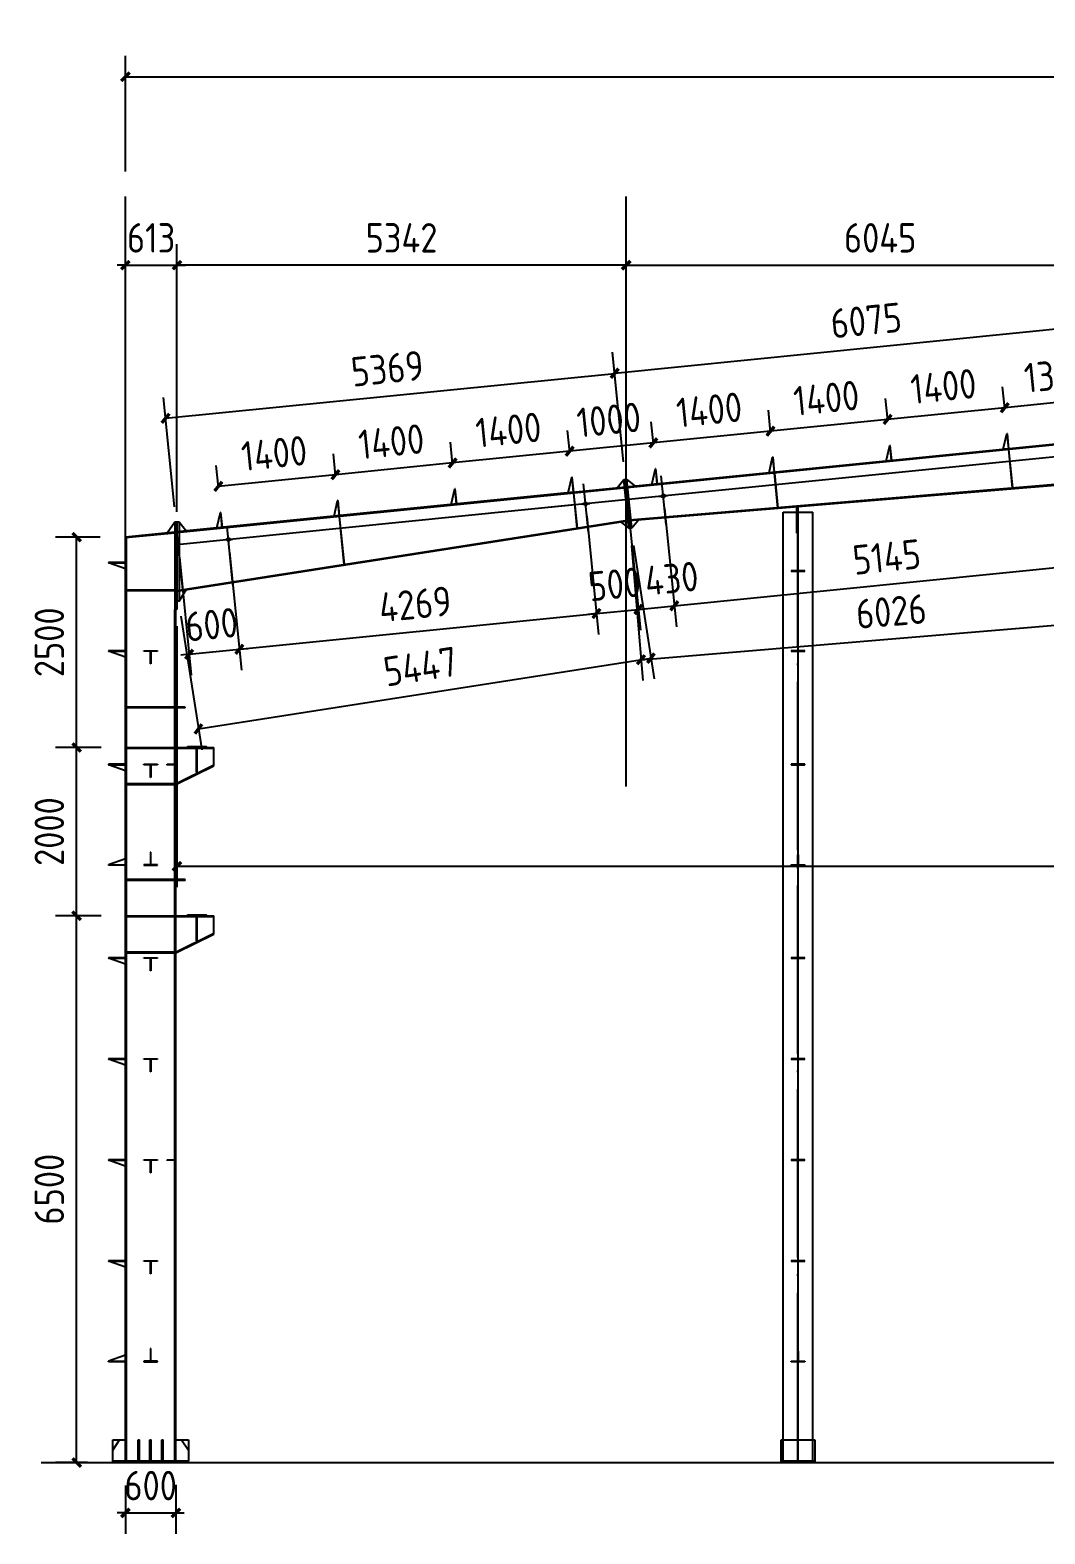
# Model space of a CAD drawing. Extents: x -41778 to 305453, y -85562 to 95360.
# Drawn here: x 196069 to 208139, y 58837 to 76711 of the extents above; entities that cross this region are included whole.
import ezdxf

# ---------------------------------------------------------------- set-up
doc = ezdxf.new("R2010")
doc.units = 0
doc.header["$LTSCALE"] = 1000
doc.header["$MEASUREMENT"] = 0
doc.linetypes.add('DOTE', pattern=[2.42, 2, -0.2, 0.02, -0.2])
doc.layers.add('DOTE', color=1, linetype='Continuous')
doc.styles.get("Standard").update_dxf_attribs({"font": 'gbenor.shx', "bigfont": 'gbcbig.shx'})
doc.dimstyles.get("Standard").update_dxf_attribs({"dimscale": 100, "dimtxt": 3.5, "dimasz": 1, "dimexe": 2.5, "dimexo": 3, "dimgap": 1.5, "dimtad": 1, "dimdec": 0, "dimzin": 0, "dimdsep": 46, "dimtxsty": 'Standard', "dimblk": 'ARCHTICK', "dimcen": 0.09, "dimadec": 0, "dimazin": 0, "dimtfac": 1, "dimtdec": 0, "dimtix": 1, "dimtmove": 2, "dimatfit": 3, "dimfxl": 1, "dimtolj": 1, "dimtzin": 0, "dimarcsym": 0})

# ---------------------------------------------------------------- blocks, each defined once
blk = doc.blocks.new('_ArchTick')
at = {"color": 0, "linetype": 'ByBlock', "const_width": 0.4}
blk.add_lwpolyline([(-0.5, -0.5), (0.5, 0.5)], dxfattribs=at)
blk = doc.blocks.new('*D794')
at = {"color": 0, "lineweight": -2}
for p, q in [((196915, 66185), (196373, 66185)), ((196623, 59685), (196623, 66185)), ((196753, 59685), (196373, 59685))]:
    blk.add_line(p, q, dxfattribs=at)
at = {"layer": 'Defpoints', "color": 0}
for p in [(196623, 66185), (197215, 66185), (197053, 59685)]:
    blk.add_point(p, dxfattribs=at)
at = {"color": 0, "lineweight": -2, "xscale": 100, "yscale": 100, "zscale": 100}
for p, rotation in [((196623, 66185), 90), ((196623, 59685), 270)]:
    blk.add_blockref('_ArchTick', p, dxfattribs=dict(at, rotation=rotation))
at = {"color": 0, "insert": (196298, 62935), "char_height": 350, "attachment_point": 5, "rotation": 90}
blk.add_mtext('\\A1;6500', dxfattribs=at)
blk = doc.blocks.new('*D795')
at = {"color": 0, "lineweight": -2}
for p, q in [((196915, 68185), (196373, 68185)), ((196623, 66185), (196623, 68185)), ((196915, 66185), (196373, 66185))]:
    blk.add_line(p, q, dxfattribs=at)
at = {"layer": 'Defpoints', "color": 0}
for p in [(196623, 68185), (197215, 68185), (197215, 66185)]:
    blk.add_point(p, dxfattribs=at)
at = {"color": 0, "lineweight": -2, "xscale": 100, "yscale": 100, "zscale": 100}
for p, rotation in [((196623, 68185), 90), ((196623, 66185), 270)]:
    blk.add_blockref('_ArchTick', p, dxfattribs=dict(at, rotation=rotation))
at = {"color": 0, "insert": (196298, 67185), "char_height": 350, "attachment_point": 5, "rotation": 90}
blk.add_mtext('\\A1;2000', dxfattribs=at)
blk = doc.blocks.new('*D796')
at = {"color": 0, "lineweight": -2}
for p, q in [((196903, 70685), (196373, 70685)), ((196623, 68185), (196623, 70685)), ((196915, 68185), (196373, 68185))]:
    blk.add_line(p, q, dxfattribs=at)
at = {"layer": 'Defpoints', "color": 0}
for p in [(196623, 70685), (197203, 70685), (197215, 68185)]:
    blk.add_point(p, dxfattribs=at)
at = {"color": 0, "lineweight": -2, "xscale": 100, "yscale": 100, "zscale": 100}
for p, rotation in [((196623, 70685), 90), ((196623, 68185), 270)]:
    blk.add_blockref('_ArchTick', p, dxfattribs=dict(at, rotation=rotation))
at = {"color": 0, "insert": (196298, 69435), "char_height": 350, "attachment_point": 5, "rotation": 90}
blk.add_mtext('\\A1;2500', dxfattribs=at)
blk = doc.blocks.new('*D812')
at = {"color": 0, "lineweight": -2}
for p, q in [((203158, 73666), (203158, 74167)), ((209203, 73666), (209203, 74167)), ((203158, 73917), (209203, 73917))]:
    blk.add_line(p, q, dxfattribs=at)
at = {"layer": 'Defpoints', "color": 0}
for p in [(209203, 73917), (203158, 73366), (209203, 73366)]:
    blk.add_point(p, dxfattribs=at)
at = {"color": 0, "lineweight": -2, "xscale": 100, "yscale": 100, "zscale": 100, "rotation": 180}
blk.add_blockref('_ArchTick', (203158, 73917), dxfattribs=at)
at = {"color": 0, "lineweight": -2, "xscale": 100, "yscale": 100, "zscale": 100}
blk.add_blockref('_ArchTick', (209203, 73917), dxfattribs=at)
at = {"color": 0, "insert": (206180, 74242), "char_height": 350, "attachment_point": 5}
blk.add_mtext('\\A1;6045', dxfattribs=at)
blk = doc.blocks.new('*D814')
at = {"color": 0, "lineweight": -2}
for p, q in [((197816, 71165), (197816, 74167)), ((203158, 73666), (203158, 74167)), ((203158, 73917), (197816, 73917))]:
    blk.add_line(p, q, dxfattribs=at)
at = {"layer": 'Defpoints', "color": 0}
for p in [(197816, 73917), (203158, 73366), (197816, 70865)]:
    blk.add_point(p, dxfattribs=at)
at = {"color": 0, "lineweight": -2, "xscale": 100, "yscale": 100, "zscale": 100, "rotation": 180}
blk.add_blockref('_ArchTick', (197816, 73917), dxfattribs=at)
at = {"color": 0, "lineweight": -2, "xscale": 100, "yscale": 100, "zscale": 100}
blk.add_blockref('_ArchTick', (203158, 73917), dxfattribs=at)
at = {"color": 0, "insert": (200487, 74242), "char_height": 350, "attachment_point": 5}
blk.add_mtext('\\A1;5342', dxfattribs=at)
blk = doc.blocks.new('*D803')
at = {"color": 0, "lineweight": -2}
for p, q in [((197203, 70985), (197203, 74167)), ((197816, 70985), (197816, 74167)), ((197203, 73917), (197103, 73917)), ((197203, 73917), (197816, 73917)), ((197816, 73917), (197916, 73917))]:
    blk.add_line(p, q, dxfattribs=at)
at = {"layer": 'Defpoints', "color": 0}
for p in [(197816, 73917), (197203, 70685), (197816, 70685)]:
    blk.add_point(p, dxfattribs=at)
at = {"color": 0, "lineweight": -2, "xscale": 100, "yscale": 100, "zscale": 100}
blk.add_blockref('_ArchTick', (197203, 73917), dxfattribs=at)
at = {"color": 0, "lineweight": -2, "xscale": 100, "yscale": 100, "zscale": 100, "rotation": 180}
blk.add_blockref('_ArchTick', (197816, 73917), dxfattribs=at)
at = {"color": 0, "insert": (197509, 74242), "char_height": 350, "attachment_point": 5}
blk.add_mtext('\\A1;613', dxfattribs=at)
blk = doc.blocks.new('*D817')
at = {"color": 0, "lineweight": -2}
for p, q in [((208956, 72342), (208930, 72601)), ((207662, 72213), (207636, 72472)), ((208955, 72352), (207661, 72223))]:
    blk.add_line(p, q, dxfattribs=at)
at = {"layer": 'Defpoints', "color": 0}
for p in [(207661, 72223), (208986, 72044), (207692, 71914)]:
    blk.add_point(p, dxfattribs=at)
at = {"color": 0, "lineweight": -2, "xscale": 100, "yscale": 100, "zscale": 100}
for p, rotation in [((208955, 72352), 5.710593137575133), ((207661, 72223), 185.7105931375751)]:
    blk.add_blockref('_ArchTick', p, dxfattribs=dict(at, rotation=rotation))
at = {"color": 0, "insert": (208276, 72611), "char_height": 350, "attachment_point": 5, "rotation": 5.7106}
blk.add_mtext('\\A1;1300', dxfattribs=at)
blk = doc.blocks.new('*D818')
at = {"color": 0, "lineweight": -2}
for p, q in [((207662, 72213), (207636, 72472)), ((206269, 72074), (206243, 72332)), ((207661, 72223), (206268, 72084))]:
    blk.add_line(p, q, dxfattribs=at)
at = {"layer": 'Defpoints', "color": 0}
for p in [(206268, 72084), (207692, 71914), (206299, 71775)]:
    blk.add_point(p, dxfattribs=at)
at = {"color": 0, "lineweight": -2, "xscale": 100, "yscale": 100, "zscale": 100}
for p, rotation in [((207661, 72223), 5.710593137575133), ((206268, 72084), 185.7105931375751)]:
    blk.add_blockref('_ArchTick', p, dxfattribs=dict(at, rotation=rotation))
at = {"color": 0, "insert": (206932, 72477), "char_height": 350, "attachment_point": 5, "rotation": 5.7106}
blk.add_mtext('\\A1;1400', dxfattribs=at)
blk = doc.blocks.new('*D819')
at = {"color": 0, "lineweight": -2}
for p, q in [((206269, 72074), (206243, 72332)), ((204876, 71934), (204850, 72193)), ((206268, 72084), (204875, 71944))]:
    blk.add_line(p, q, dxfattribs=at)
at = {"layer": 'Defpoints', "color": 0}
for p in [(204875, 71944), (206299, 71775), (204906, 71636)]:
    blk.add_point(p, dxfattribs=at)
at = {"color": 0, "lineweight": -2, "xscale": 100, "yscale": 100, "zscale": 100}
for p, rotation in [((206268, 72084), 5.710593137575133), ((204875, 71944), 185.7105931375751)]:
    blk.add_blockref('_ArchTick', p, dxfattribs=dict(at, rotation=rotation))
at = {"color": 0, "insert": (205539, 72337), "char_height": 350, "attachment_point": 5, "rotation": 5.7106}
blk.add_mtext('\\A1;1400', dxfattribs=at)
blk = doc.blocks.new('*D820')
at = {"color": 0, "lineweight": -2}
for p, q in [((203483, 71795), (203457, 72054)), ((204876, 71934), (204850, 72193)), ((204875, 71944), (203482, 71805))]:
    blk.add_line(p, q, dxfattribs=at)
at = {"layer": 'Defpoints', "color": 0}
for p in [(203482, 71805), (203513, 71496), (204906, 71636)]:
    blk.add_point(p, dxfattribs=at)
at = {"color": 0, "lineweight": -2, "xscale": 100, "yscale": 100, "zscale": 100}
for p, rotation in [((203482, 71805), 185.7105931375751), ((204875, 71944), 5.710593137575133)]:
    blk.add_blockref('_ArchTick', p, dxfattribs=dict(at, rotation=rotation))
at = {"color": 0, "insert": (204146, 72198), "char_height": 350, "attachment_point": 5, "rotation": 5.7106}
blk.add_mtext('\\A1;1400', dxfattribs=at)
blk = doc.blocks.new('*D821')
at = {"color": 0, "lineweight": -2}
for p, q in [((203483, 71795), (203457, 72054)), ((202488, 71695), (202462, 71954)), ((203482, 71805), (202487, 71706))]:
    blk.add_line(p, q, dxfattribs=at)
at = {"layer": 'Defpoints', "color": 0}
for p in [(202487, 71706), (203513, 71496), (202518, 71397)]:
    blk.add_point(p, dxfattribs=at)
at = {"color": 0, "lineweight": -2, "xscale": 100, "yscale": 100, "zscale": 100}
for p, rotation in [((203482, 71805), 5.710593137575133), ((202487, 71706), 185.7105931375751)]:
    blk.add_blockref('_ArchTick', p, dxfattribs=dict(at, rotation=rotation))
at = {"color": 0, "insert": (202952, 72079), "char_height": 350, "attachment_point": 5, "rotation": 5.7106}
blk.add_mtext('\\A1;1000', dxfattribs=at)
blk = doc.blocks.new('*D822')
at = {"color": 0, "lineweight": -2}
for p, q in [((202488, 71695), (202462, 71954)), ((201095, 71556), (201069, 71815)), ((202487, 71706), (201094, 71566))]:
    blk.add_line(p, q, dxfattribs=at)
at = {"layer": 'Defpoints', "color": 0}
for p in [(201094, 71566), (202518, 71397), (201125, 71258)]:
    blk.add_point(p, dxfattribs=at)
at = {"color": 0, "lineweight": -2, "xscale": 100, "yscale": 100, "zscale": 100}
for p, rotation in [((202487, 71706), 5.710593137575133), ((201094, 71566), 185.7105931375751)]:
    blk.add_blockref('_ArchTick', p, dxfattribs=dict(at, rotation=rotation))
at = {"color": 0, "insert": (201758, 71959), "char_height": 350, "attachment_point": 5, "rotation": 5.7106}
blk.add_mtext('\\A1;1400', dxfattribs=at)
blk = doc.blocks.new('*D823')
at = {"color": 0, "lineweight": -2}
for p, q in [((199702, 71417), (199676, 71676)), ((201095, 71556), (201069, 71815)), ((201094, 71566), (199701, 71427))]:
    blk.add_line(p, q, dxfattribs=at)
at = {"layer": 'Defpoints', "color": 0}
for p in [(199701, 71427), (201125, 71258), (199732, 71118)]:
    blk.add_point(p, dxfattribs=at)
at = {"color": 0, "lineweight": -2, "xscale": 100, "yscale": 100, "zscale": 100}
for p, rotation in [((199701, 71427), 185.7105931375751), ((201094, 71566), 5.710593137575133)]:
    blk.add_blockref('_ArchTick', p, dxfattribs=dict(at, rotation=rotation))
at = {"color": 0, "insert": (200365, 71820), "char_height": 350, "attachment_point": 5, "rotation": 5.7106}
blk.add_mtext('\\A1;1400', dxfattribs=at)
blk = doc.blocks.new('*D824')
at = {"color": 0, "lineweight": -2}
for p, q in [((199702, 71417), (199676, 71676)), ((198309, 71278), (198283, 71536)), ((199701, 71427), (198308, 71288))]:
    blk.add_line(p, q, dxfattribs=at)
at = {"layer": 'Defpoints', "color": 0}
for p in [(198308, 71288), (198339, 70979), (199732, 71118)]:
    blk.add_point(p, dxfattribs=at)
at = {"color": 0, "lineweight": -2, "xscale": 100, "yscale": 100, "zscale": 100}
for p, rotation in [((199701, 71427), 5.710593137575133), ((198308, 71288), 185.7105931375751)]:
    blk.add_blockref('_ArchTick', p, dxfattribs=dict(at, rotation=rotation))
at = {"color": 0, "insert": (198972, 71681), "char_height": 350, "attachment_point": 5, "rotation": 5.7106}
blk.add_mtext('\\A1;1400', dxfattribs=at)
blk = doc.blocks.new('*D857')
at = {"color": 0, "lineweight": -2}
for p, q in [((197816, 69625), (197816, 66523)), ((220890, 69625), (220890, 66523)), ((197816, 66773), (220890, 66773))]:
    blk.add_line(p, q, dxfattribs=at)
at = {"layer": 'Defpoints', "color": 0}
for p in [(197816, 69925), (220890, 69925), (220890, 66773)]:
    blk.add_point(p, dxfattribs=at)
at = {"color": 0, "lineweight": -2, "xscale": 100, "yscale": 100, "zscale": 100, "rotation": 180}
blk.add_blockref('_ArchTick', (197816, 66773), dxfattribs=at)
at = {"color": 0, "lineweight": -2, "xscale": 100, "yscale": 100, "zscale": 100}
blk.add_blockref('_ArchTick', (220890, 66773), dxfattribs=at)
at = {"color": 0, "insert": (209353, 67098), "char_height": 350, "attachment_point": 5}
blk.add_mtext('\\A1;23074', dxfattribs=at)
blk = doc.blocks.new('*D862')
at = {"color": 0, "lineweight": -2}
for p, q in [((203128, 71579), (202998, 72880)), ((197680, 72097), (203022, 72631)), ((197786, 71044), (197656, 72346))]:
    blk.add_line(p, q, dxfattribs=at)
at = {"layer": 'Defpoints', "color": 0}
for p in [(203022, 72631), (203158, 71280), (197816, 70746)]:
    blk.add_point(p, dxfattribs=at)
at = {"color": 0, "lineweight": -2, "xscale": 100, "yscale": 100, "zscale": 100}
for p, rotation in [((203022, 72631), 5.710593137495193), ((197680, 72097), 185.7105931374952)]:
    blk.add_blockref('_ArchTick', p, dxfattribs=dict(at, rotation=rotation))
at = {"color": 0, "insert": (200319, 72688), "char_height": 350, "attachment_point": 5, "rotation": 5.7106}
blk.add_mtext('\\A1;5369', dxfattribs=at)
blk = doc.blocks.new('*D863')
at = {"color": 0, "lineweight": -2}
for p, q in [((203244, 70586), (203492, 68999)), ((197862, 69745), (198110, 68158)), ((198071, 68405), (203453, 69246))]:
    blk.add_line(p, q, dxfattribs=at)
at = {"layer": 'Defpoints', "color": 0}
for p in [(203197, 70882), (197816, 70041), (203453, 69246)]:
    blk.add_point(p, dxfattribs=at)
at = {"color": 0, "lineweight": -2, "xscale": 100, "yscale": 100, "zscale": 100}
for p, rotation in [((203453, 69246), 8.882498686093989), ((198071, 68405), 188.882498686094)]:
    blk.add_blockref('_ArchTick', p, dxfattribs=dict(at, rotation=rotation))
at = {"color": 0, "insert": (200712, 69147), "char_height": 350, "attachment_point": 5, "rotation": 8.8825}
blk.add_mtext('\\A1;5447', dxfattribs=at)
blk = doc.blocks.new('*D864')
at = {"color": 0, "lineweight": -2}
for p, q in [((209173, 72183), (209042, 73488)), ((203022, 72634), (209067, 73239)), ((203128, 71579), (202997, 72883))]:
    blk.add_line(p, q, dxfattribs=at)
at = {"layer": 'Defpoints', "color": 0}
for p in [(209067, 73239), (209203, 71885), (203158, 71280)]:
    blk.add_point(p, dxfattribs=at)
at = {"color": 0, "lineweight": -2, "xscale": 100, "yscale": 100, "zscale": 100}
for p, rotation in [((209067, 73239), 5.710593137503526), ((203022, 72634), 185.7105931375035)]:
    blk.add_blockref('_ArchTick', p, dxfattribs=dict(at, rotation=rotation))
at = {"color": 0, "insert": (206012, 73260), "char_height": 350, "attachment_point": 5, "rotation": 5.7106}
blk.add_mtext('\\A1;6075', dxfattribs=at)
blk = doc.blocks.new('*D865')
at = {"color": 0, "lineweight": -2}
for p, q in [((209227, 71083), (209361, 69479)), ((203222, 70583), (203356, 68979)), ((203335, 69228), (209340, 69728))]:
    blk.add_line(p, q, dxfattribs=at)
at = {"layer": 'Defpoints', "color": 0}
for p in [(209203, 71382), (203197, 70882), (209340, 69728)]:
    blk.add_point(p, dxfattribs=at)
at = {"color": 0, "lineweight": -2, "xscale": 100, "yscale": 100, "zscale": 100}
for p, rotation in [((209340, 69728), 4.759736790477016), ((203335, 69228), 184.759736790477)]:
    blk.add_blockref('_ArchTick', p, dxfattribs=dict(at, rotation=rotation))
at = {"color": 0, "insert": (206311, 69802), "char_height": 350, "attachment_point": 5, "rotation": 4.7597}
blk.add_mtext('\\A1;6026', dxfattribs=at)
blk = doc.blocks.new('*D870')
at = {"color": 0, "lineweight": -2}
for p, q in [((197203, 75032), (197203, 76407)), ((221203, 75032), (221203, 76407)), ((197203, 76157), (221203, 76157))]:
    blk.add_line(p, q, dxfattribs=at)
at = {"layer": 'Defpoints', "color": 0}
for p in [(221203, 76157), (197203, 74732), (221203, 74732)]:
    blk.add_point(p, dxfattribs=at)
at = {"color": 0, "lineweight": -2, "xscale": 100, "yscale": 100, "zscale": 100, "rotation": 180}
blk.add_blockref('_ArchTick', (197203, 76157), dxfattribs=at)
at = {"color": 0, "lineweight": -2, "xscale": 100, "yscale": 100, "zscale": 100}
blk.add_blockref('_ArchTick', (221203, 76157), dxfattribs=at)
at = {"color": 0, "insert": (209203, 76482), "char_height": 350, "attachment_point": 5}
blk.add_mtext('\\A1;24000', dxfattribs=at)
blk = doc.blocks.new('*D895')
at = {"color": 0, "lineweight": -2}
for p, q in [((197203, 59413), (197203, 58837)), ((197803, 59419), (197803, 58837)), ((197203, 59087), (197103, 59087)), ((197203, 59087), (197803, 59087)), ((197803, 59087), (197903, 59087))]:
    blk.add_line(p, q, dxfattribs=at)
at = {"layer": 'Defpoints', "color": 0}
for p in [(197203, 59713), (197803, 59719), (197803, 59087)]:
    blk.add_point(p, dxfattribs=at)
at = {"color": 0, "lineweight": -2, "xscale": 100, "yscale": 100, "zscale": 100}
blk.add_blockref('_ArchTick', (197203, 59087), dxfattribs=at)
at = {"color": 0, "lineweight": -2, "xscale": 100, "yscale": 100, "zscale": 100, "rotation": 180}
blk.add_blockref('_ArchTick', (197803, 59087), dxfattribs=at)
at = {"color": 0, "insert": (197503, 59412), "char_height": 350, "attachment_point": 5}
blk.add_mtext('\\A1;600', dxfattribs=at)
blk = doc.blocks.new('*D899')
at = {"color": 0, "lineweight": -2}
for p, q in [((197845, 70447), (197986, 69044)), ((198442, 70507), (198583, 69103)), ((197961, 69292), (198558, 69352)), ((198558, 69352), (198657, 69362)), ((197961, 69292), (197861, 69282))]:
    blk.add_line(p, q, dxfattribs=at)
at = {"layer": 'Defpoints', "color": 0}
for p in [(198413, 70806), (197816, 70746), (198558, 69352)]:
    blk.add_point(p, dxfattribs=at)
at = {"color": 0, "lineweight": -2, "xscale": 100, "yscale": 100, "zscale": 100}
for p, rotation in [((197961, 69292), 5.710593137499034), ((198558, 69352), 185.7105931374991)]:
    blk.add_blockref('_ArchTick', p, dxfattribs=dict(at, rotation=rotation))
at = {"color": 0, "insert": (198227, 69645), "char_height": 350, "attachment_point": 5, "rotation": 5.7106}
blk.add_mtext('\\A1;600', dxfattribs=at)
blk = doc.blocks.new('*D900')
at = {"color": 0, "lineweight": -2}
for p, q in [((202690, 70932), (202830, 69528)), ((198442, 70507), (198583, 69103)), ((198558, 69352), (202805, 69777))]:
    blk.add_line(p, q, dxfattribs=at)
at = {"layer": 'Defpoints', "color": 0}
for p in [(202660, 71230), (198413, 70806), (202805, 69777)]:
    blk.add_point(p, dxfattribs=at)
at = {"color": 0, "lineweight": -2, "xscale": 100, "yscale": 100, "zscale": 100}
for p, rotation in [((202805, 69777), 5.710593137500956), ((198558, 69352), 185.710593137501)]:
    blk.add_blockref('_ArchTick', p, dxfattribs=dict(at, rotation=rotation))
at = {"color": 0, "insert": (200649, 69888), "char_height": 350, "attachment_point": 5, "rotation": 5.7106}
blk.add_mtext('\\A1;4269', dxfattribs=at)
blk = doc.blocks.new('*D901')
at = {"color": 0, "lineweight": -2}
for p, q in [((203187, 70982), (203328, 69578)), ((202690, 70932), (202830, 69528)), ((202805, 69777), (202706, 69767)), ((202805, 69777), (203303, 69826)), ((203303, 69826), (203402, 69836))]:
    blk.add_line(p, q, dxfattribs=at)
at = {"layer": 'Defpoints', "color": 0}
for p in [(202660, 71230), (203158, 71280), (203303, 69826)]:
    blk.add_point(p, dxfattribs=at)
at = {"color": 0, "lineweight": -2, "xscale": 100, "yscale": 100, "zscale": 100}
for p, rotation in [((203303, 69826), 185.710593137501), ((202805, 69777), 5.710593137500951)]:
    blk.add_blockref('_ArchTick', p, dxfattribs=dict(at, rotation=rotation))
at = {"color": 0, "insert": (203022, 70125), "char_height": 350, "attachment_point": 5, "rotation": 5.7106}
blk.add_mtext('\\A1;500', dxfattribs=at)
blk = doc.blocks.new('*D902')
at = {"color": 0, "lineweight": -2}
for p, q in [((203187, 70982), (203328, 69578)), ((203615, 71024), (203756, 69620)), ((203303, 69826), (203731, 69869))]:
    blk.add_line(p, q, dxfattribs=at)
at = {"layer": 'Defpoints', "color": 0}
for p in [(203585, 71323), (203158, 71280), (203731, 69869)]:
    blk.add_point(p, dxfattribs=at)
at = {"color": 0, "lineweight": -2, "xscale": 100, "yscale": 100, "zscale": 100}
for p, rotation in [((203303, 69826), 185.710593137501), ((203731, 69869), 5.710593137500956)]:
    blk.add_blockref('_ArchTick', p, dxfattribs=dict(at, rotation=rotation))
at = {"color": 0, "insert": (203698, 70193), "char_height": 350, "attachment_point": 5, "rotation": 5.7106}
blk.add_mtext('\\A1;430', dxfattribs=at)
blk = doc.blocks.new('*D903')
at = {"color": 0, "lineweight": -2}
for p, q in [((208735, 71536), (208875, 70132)), ((203615, 71024), (203756, 69620)), ((203731, 69869), (208850, 70381))]:
    blk.add_line(p, q, dxfattribs=at)
at = {"layer": 'Defpoints', "color": 0}
for p in [(208705, 71835), (203585, 71323), (208850, 70381)]:
    blk.add_point(p, dxfattribs=at)
at = {"color": 0, "lineweight": -2, "xscale": 100, "yscale": 100, "zscale": 100}
for p, rotation in [((208850, 70381), 5.710593137500956), ((203731, 69869), 185.710593137501)]:
    blk.add_blockref('_ArchTick', p, dxfattribs=dict(at, rotation=rotation))
at = {"color": 0, "insert": (206258, 70449), "char_height": 350, "attachment_point": 5, "rotation": 5.7106}
blk.add_mtext('\\A1;5145', dxfattribs=at)

msp = doc.modelspace()

# ---------------------------------------------------------------- linework, layer by layer
at = {"color": 2}
for p, q in [((197202.6, 67722.7), (197202.6, 74732.4)), ((203157.6, 67722.7), (203157.6, 74732.4)), ((203157.6, 71180.1), (203157.6, 71280.1)), ((205189.6, 70732.1), (205189.6, 71039.8)), ((205199.6, 71040.6), (205199.6, 70732.1)), ((205199.6, 70732.1), (205189.6, 70732.1)), ((205202.6, 70284.6), (205122.6, 70284.6)), ((205122.6, 70284.6), (205122.6, 70278.6)), ((205122.6, 70278.6), (205282.6, 70278.6)), ((205205.6, 70278.6), (205199.6, 70278.6)), ((205199.6, 70278.6), (205199.6, 70158.6)), ((205282.6, 70284.6), (205199.8, 70284.6)), ((205205.6, 70158.6), (205205.6, 70278.6)), ((205282.6, 70278.6), (205282.6, 70284.6)), ((205199.6, 70158.6), (205202.6, 70158.6)), ((205202.6, 70158.6), (205205.6, 70158.6)), ((205202.6, 69334.6), (205122.6, 69334.6)), ((205122.6, 69334.6), (205122.6, 69328.6)), ((205122.6, 69328.6), (205282.6, 69328.6)), ((205205.6, 69328.6), (205199.6, 69328.6)), ((205199.6, 69328.6), (205199.6, 69208.6)), ((205199.6, 69208.6), (205202.6, 69208.6)), ((205282.6, 69334.6), (205199.8, 69334.6)), ((205202.6, 69208.6), (205205.6, 69208.6)), ((205205.6, 69208.6), (205205.6, 69328.6)), ((205282.6, 69328.6), (205282.6, 69334.6)), ((205202.6, 67984.6), (205122.6, 67984.6)), ((205122.6, 67984.6), (205122.6, 67978.6)), ((205122.6, 67978.6), (205282.6, 67978.6)), ((205205.6, 67978.6), (205199.6, 67978.6)), ((205199.6, 67978.6), (205199.6, 67858.6)), ((205282.6, 67984.6), (205199.8, 67984.6)), ((205205.6, 67858.6), (205205.6, 67978.6)), ((205282.6, 67978.6), (205282.6, 67984.6)), ((205199.6, 67858.6), (205202.6, 67858.6)), ((205202.6, 67858.6), (205205.6, 67858.6)), ((205199.6, 66790.6), (205199.6, 66910.6)), ((205199.6, 66910.6), (205202.6, 66910.6)), ((205202.6, 66910.6), (205205.6, 66910.6)), ((205205.6, 66910.6), (205205.6, 66790.6)), ((205122.6, 66784.6), (205122.6, 66790.6)), ((205122.6, 66790.6), (205282.6, 66790.6)), ((205202.6, 66784.6), (205122.6, 66784.6)), ((205205.6, 66790.6), (205199.6, 66790.6)), ((205282.6, 66784.6), (205199.8, 66784.6)), ((205282.6, 66790.6), (205282.6, 66784.6)), ((205202.6, 65684.6), (205122.6, 65684.6)), ((205122.6, 65684.6), (205122.6, 65678.6)), ((205122.6, 65678.6), (205282.6, 65678.6)), ((205205.6, 65678.6), (205199.6, 65678.6)), ((205199.6, 65678.6), (205199.6, 65558.6)), ((205282.6, 65684.6), (205199.8, 65684.6)), ((205205.6, 65558.6), (205205.6, 65678.6)), ((205282.6, 65678.6), (205282.6, 65684.6)), ((205199.6, 65558.6), (205202.6, 65558.6)), ((205202.6, 65558.6), (205205.6, 65558.6)), ((205202.6, 64484.6), (205122.6, 64484.6)), ((205122.6, 64484.6), (205122.6, 64478.6)), ((205122.6, 64478.6), (205282.6, 64478.6)), ((205205.6, 64478.6), (205199.6, 64478.6)), ((205199.6, 64478.6), (205199.6, 64358.6)), ((205199.6, 64358.6), (205202.6, 64358.6)), ((205282.6, 64484.6), (205199.8, 64484.6)), ((205202.6, 64358.6), (205205.6, 64358.6)), ((205205.6, 64358.6), (205205.6, 64478.6)), ((205282.6, 64478.6), (205282.6, 64484.6)), ((205202.6, 63284.6), (205122.6, 63284.6)), ((205122.6, 63284.6), (205122.6, 63278.6)), ((205122.6, 63278.6), (205282.6, 63278.6)), ((205205.6, 63278.6), (205199.6, 63278.6)), ((205199.6, 63278.6), (205199.6, 63158.6)), ((205282.6, 63284.6), (205199.8, 63284.6)), ((205205.6, 63158.6), (205205.6, 63278.6)), ((205282.6, 63278.6), (205282.6, 63284.6)), ((205199.6, 63158.6), (205202.6, 63158.6)), ((205202.6, 63158.6), (205205.6, 63158.6)), ((205202.6, 62084.6), (205122.6, 62084.6)), ((205122.6, 62084.6), (205122.6, 62078.6)), ((205122.6, 62078.6), (205282.6, 62078.6)), ((205205.6, 62078.6), (205199.6, 62078.6)), ((205199.6, 62078.6), (205199.6, 61958.6)), ((205282.6, 62084.6), (205199.8, 62084.6)), ((205205.6, 61958.6), (205205.6, 62078.6)), ((205282.6, 62078.6), (205282.6, 62084.6)), ((205199.6, 61958.6), (205202.6, 61958.6)), ((205202.6, 61958.6), (205205.6, 61958.6)), ((205199.6, 60890.6), (205199.6, 61010.6)), ((205199.6, 61010.6), (205202.6, 61010.6)), ((205202.6, 61010.6), (205205.6, 61010.6)), ((205205.6, 61010.6), (205205.6, 60890.6)), ((205122.6, 60884.6), (205122.6, 60890.6)), ((205122.6, 60890.6), (205282.6, 60890.6)), ((205202.6, 60884.6), (205122.6, 60884.6)), ((205205.6, 60890.6), (205199.6, 60890.6)), ((205282.6, 60884.6), (205199.8, 60884.6)), ((205282.6, 60890.6), (205282.6, 60884.6)), ((205002.6, 59704.6), (205002.6, 59954.6)), ((205002.6, 59954.6), (205199.6, 59954.6)), ((205205.6, 59954.6), (205402.6, 59954.6)), ((205402.6, 59954.6), (205402.6, 59704.6)), ((205002.6, 59684.6), (205002.6, 59704.6)), ((205002.6, 59704.6), (205402.6, 59704.6)), ((205402.6, 59704.6), (205402.6, 59684.6)), ((205202.6, 59684.6), (205002.6, 59684.6)), ((205402.6, 59684.6), (205202.6, 59684.6))]:
    msp.add_line(p, q, dxfattribs=at)
for p, q in [((209202.6, 71884.6), (202202.6, 71184.6)), ((209202.6, 71874.5), (202221.5, 71176.4)), ((207644.3, 71728.7), (207686.1, 71913.8)), ((207692.1, 71914.4), (207686.1, 71913.8)), ((207686.1, 71913.8), (207704, 71734.7)), ((207710, 71735.3), (207692.1, 71914.4)), ((209199.5, 71733.5), (202235.4, 71037.1)), ((206251.3, 71589.4), (206293.1, 71774.5)), ((206299, 71775.1), (206293.1, 71774.5)), ((206293.1, 71774.5), (206311, 71595.4)), ((206317, 71596), (206299, 71775.1)), ((207704, 71734.7), (207644.3, 71728.7)), ((207705, 71724.8), (207750.5, 71269.8)), ((207756.5, 71270.3), (207711, 71725.3)), ((203465.2, 71310.8), (203507, 71495.9)), ((203512.9, 71496.5), (203507, 71495.9)), ((203507, 71495.9), (203524.9, 71316.8)), ((203530.9, 71317.4), (203512.9, 71496.5)), ((204858.2, 71450.1), (204900, 71635.2)), ((204906, 71635.8), (204900, 71635.2)), ((204900, 71635.2), (204917.9, 71456.1)), ((204923.9, 71456.7), (204906, 71635.8)), ((206311, 71595.4), (206251.3, 71589.4)), ((202470.1, 71211.3), (202511.9, 71396.4)), ((202517.9, 71397), (202511.9, 71396.4)), ((202511.9, 71396.4), (202529.8, 71217.3)), ((202535.8, 71217.9), (202517.9, 71397)), ((202708.8, 70742.7), (202651.1, 71319.9)), ((203050.1, 71269.3), (203130.7, 71367.8)), ((203130.7, 71367.8), (203166.5, 71371.4)), ((203188.4, 70790.7), (203130.7, 71367.8)), ((203206.3, 70792.5), (203148.6, 71369.6)), ((203224.2, 70794.3), (203166.5, 71371.4)), ((203166.5, 71371.4), (203265, 71290.8)), ((203196.4, 70892), (209202.6, 71392.1)), ((203197.4, 70882), (209202.6, 71382.1)), ((203634.2, 70835.3), (203576.5, 71412.4)), ((204917.9, 71456.1), (204858.2, 71450.1)), ((204918.9, 71446.1), (204960.5, 71030.1)), ((204966.5, 71030.6), (204924.9, 71446.7)), ((202535.8, 71217.9), (197815.6, 70745.9)), ((202536.8, 71207.9), (197815.6, 70735.8)), ((201077.1, 71072), (201118.9, 71257.1)), ((201124.9, 71257.7), (201118.9, 71257.1)), ((201118.9, 71257.1), (201136.8, 71078)), ((201142.8, 71078.6), (201124.9, 71257.7)), ((202535.8, 71217.9), (202470.1, 71211.3)), ((202530.8, 71207.3), (202572.3, 70792.3)), ((202578.3, 70793.2), (202536.8, 71207.9)), ((203157.6, 70864.5), (203157.6, 71280.1)), ((203524.9, 71316.8), (203465.2, 71310.8)), ((203550.6, 71168.6), (203650.1, 71178.6)), ((203597.4, 71203.4), (203603.3, 71143.7)), ((202544.8, 71068), (197855.5, 70599.1)), ((198291, 70793.4), (198332.8, 70978.5)), ((198338.7, 70979.1), (198332.8, 70978.5)), ((198332.8, 70978.5), (198350.7, 70799.4)), ((198356.7, 70800), (198338.7, 70979.1)), ((199684, 70932.7), (199725.8, 71117.8)), ((199731.8, 71118.4), (199725.8, 71117.8)), ((199725.8, 71117.8), (199743.7, 70938.7)), ((199749.7, 70939.3), (199731.8, 71118.4)), ((201136.8, 71078), (201077.1, 71072)), ((202625.2, 71076.1), (202724.7, 71086)), ((202672, 71110.9), (202678, 71051.2)), ((205027.6, 59704.6), (205027.6, 70982.9)), ((205027.6, 70982.9), (205377.6, 70982.9)), ((205377.6, 59704.6), (205377.6, 70982.9)), ((197700.6, 70734.4), (197790.6, 70864.6)), ((197790.6, 70864.6), (197790.6, 69824.6)), ((197790.6, 70864.6), (197840.6, 70864.6)), ((197815.6, 70051.1), (203196.4, 70892)), ((197815.6, 70041), (203197.4, 70882)), ((197815.6, 70864.6), (197815.6, 69824.6)), ((198815.6, 70845.9), (197815.6, 70745.9)), ((197840.6, 70864.6), (197840.6, 69924.6)), ((197840.6, 70864.6), (197930.6, 70757.4)), ((198350.7, 70799.4), (198291, 70793.4)), ((198481.2, 70119.1), (198412.6, 70805.6)), ((199743.7, 70938.7), (199684, 70932.7)), ((199744.7, 70928.7), (199801.6, 70360.5)), ((199807.5, 70361.5), (199750.7, 70929.3)), ((203091.6, 70865.6), (203188.4, 70790.7)), ((203188.4, 70790.7), (203224.2, 70794.3)), ((203224.2, 70794.3), (203304.7, 70891)), ((197790.6, 70743.4), (197202.6, 70684.6)), ((197202.6, 59706.6), (197202.6, 70684.6)), ((197790.6, 70733.3), (197203.6, 70674.6)), ((197214.6, 59706.6), (197214.6, 70685.8)), ((197884, 70061.8), (197815.6, 70745.9)), ((198378.8, 70651.4), (198478.3, 70661.4)), ((198424.5, 70686.2), (198430.5, 70626.4)), ((205202.6, 59684.6), (205202.6, 70684.6)), ((197202.6, 70384.6), (197002.6, 70384.6)), ((197002.6, 70384.6), (197002.6, 70378.6)), ((197002.6, 70378.6), (197202.6, 70378.6)), ((197202.6, 70308.6), (197002.6, 70378.6)), ((197202.6, 70378.6), (197202.6, 70308.6)), ((197840.6, 69924.6), (197930.6, 70065.9)), ((197790.6, 70054.6), (197214.6, 70054.6)), ((197790.6, 70044.6), (197214.6, 70044.6)), ((197840.6, 69924.6), (197815.6, 69924.6)), ((197790.6, 59706.6), (197790.6, 69824.6)), ((197815.6, 69824.6), (197790.6, 69824.6)), ((197802.6, 59706.6), (197802.6, 69824.6)), ((197202.6, 69334.6), (197002.6, 69334.6)), ((197002.6, 69334.6), (197002.6, 69328.6)), ((197002.6, 69328.6), (197202.6, 69328.6)), ((197202.6, 69258.6), (197002.6, 69328.6)), ((197202.6, 69328.6), (197202.6, 69258.6)), ((197422.6, 69334.6), (197582.6, 69334.6)), ((197422.6, 69328.6), (197422.6, 69334.6)), ((197582.6, 69328.6), (197422.6, 69328.6)), ((197499.6, 69178.6), (197499.6, 69328.6)), ((197505.6, 69178.6), (197499.6, 69178.6)), ((197505.6, 69328.6), (197505.6, 69178.6)), ((197582.6, 69334.6), (197582.6, 69328.6)), ((197790.6, 68664.6), (197214.6, 68664.6)), ((197790.6, 68654.6), (197214.6, 68654.6)), ((197912.6, 68664.6), (197802.6, 68664.6)), ((197912.6, 68654.6), (197802.6, 68654.6)), ((197912.6, 68654.6), (197912.6, 68664.6)), ((197214.6, 68184.6), (197790.6, 68184.6)), ((197214.6, 68174.6), (197790.6, 68174.6)), ((197802.6, 68184.6), (198252.6, 68184.6)), ((197802.6, 68174.6), (198252.6, 68174.6)), ((198047.6, 67887.5), (198047.6, 68174.6)), ((198057.6, 67887.5), (198057.6, 68174.6)), ((198252.6, 67964.6), (198252.6, 68184.6)), ((197202.6, 67984.6), (197002.6, 67984.6)), ((197002.6, 67984.6), (197002.6, 67978.6)), ((197002.6, 67978.6), (197202.6, 67978.6)), ((197202.6, 67908.6), (197002.6, 67978.6)), ((197202.6, 67978.6), (197202.6, 67908.6)), ((197422.6, 67984.6), (197582.6, 67984.6)), ((197422.6, 67978.6), (197422.6, 67984.6)), ((197582.6, 67978.6), (197422.6, 67978.6)), ((197499.6, 67828.6), (197499.6, 67978.6)), ((197505.6, 67978.6), (197505.6, 67828.6)), ((197582.6, 67984.6), (197582.6, 67978.6)), ((197798.5, 67753.7), (198248.5, 67973.7)), ((197802.6, 67744.6), (198252.6, 67964.6)), ((197214.6, 67754.6), (197790.6, 67754.6)), ((197214.6, 67744.6), (197790.6, 67744.6)), ((197505.6, 67828.6), (197499.6, 67828.6)), ((197202.6, 66860.6), (197002.6, 66790.6)), ((197202.6, 66790.6), (197202.6, 66860.6)), ((197505.6, 66940.6), (197499.6, 66940.6)), ((197499.6, 66940.6), (197499.6, 66790.6)), ((197505.6, 66790.6), (197505.6, 66940.6)), ((197002.6, 66784.6), (197002.6, 66790.6)), ((197002.6, 66790.6), (197202.6, 66790.6)), ((197202.6, 66784.6), (197002.6, 66784.6)), ((197582.6, 66790.6), (197422.6, 66790.6)), ((197422.6, 66790.6), (197422.6, 66784.6)), ((197422.6, 66784.6), (197582.6, 66784.6)), ((197582.6, 66784.6), (197582.6, 66790.6)), ((197790.6, 66614.6), (197214.6, 66614.6)), ((197790.6, 66604.6), (197214.6, 66604.6)), ((197912.6, 66614.6), (197802.6, 66614.6)), ((197912.6, 66604.6), (197802.6, 66604.6)), ((197912.6, 66604.6), (197912.6, 66614.6)), ((197214.6, 66184.6), (197790.6, 66184.6)), ((197214.6, 66174.6), (197790.6, 66174.6)), ((197802.6, 66184.6), (198252.6, 66184.6)), ((197802.6, 66174.6), (198252.6, 66174.6)), ((198047.6, 65887.5), (198047.6, 66174.6)), ((198057.6, 65887.5), (198057.6, 66174.6)), ((198252.6, 65964.6), (198252.6, 66184.6)), ((197798.5, 65753.7), (198248.5, 65973.7)), ((197802.6, 65744.6), (198252.6, 65964.6)), ((197202.6, 65684.6), (197002.6, 65684.6)), ((197002.6, 65684.6), (197002.6, 65678.6)), ((197002.6, 65678.6), (197202.6, 65678.6)), ((197202.6, 65608.6), (197002.6, 65678.6)), ((197202.6, 65678.6), (197202.6, 65608.6)), ((197214.6, 65754.6), (197790.6, 65754.6)), ((197214.6, 65744.6), (197790.6, 65744.6)), ((197422.6, 65684.6), (197582.6, 65684.6)), ((197422.6, 65678.6), (197422.6, 65684.6)), ((197582.6, 65678.6), (197422.6, 65678.6)), ((197499.6, 65528.6), (197499.6, 65678.6)), ((197505.6, 65678.6), (197505.6, 65528.6)), ((197582.6, 65684.6), (197582.6, 65678.6)), ((197505.6, 65528.6), (197499.6, 65528.6)), ((197202.6, 64484.6), (197002.6, 64484.6)), ((197002.6, 64484.6), (197002.6, 64478.6)), ((197002.6, 64478.6), (197202.6, 64478.6)), ((197202.6, 64408.6), (197002.6, 64478.6)), ((197202.6, 64478.6), (197202.6, 64408.6)), ((197422.6, 64484.6), (197582.6, 64484.6)), ((197422.6, 64478.6), (197422.6, 64484.6)), ((197582.6, 64478.6), (197422.6, 64478.6)), ((197499.6, 64328.6), (197499.6, 64478.6)), ((197505.6, 64478.6), (197505.6, 64328.6)), ((197582.6, 64484.6), (197582.6, 64478.6)), ((197505.6, 64328.6), (197499.6, 64328.6)), ((197201, 63284.6), (197001, 63284.6)), ((197001, 63284.6), (197001, 63278.6)), ((197001, 63278.6), (197201, 63278.6)), ((197201, 63208.6), (197001, 63278.6)), ((197201, 63278.6), (197201, 63208.6)), ((197422.6, 63284.6), (197582.6, 63284.6)), ((197422.6, 63278.6), (197422.6, 63284.6)), ((197582.6, 63278.6), (197422.6, 63278.6)), ((197499.6, 63128.6), (197499.6, 63278.6)), ((197505.6, 63278.6), (197505.6, 63128.6)), ((197582.6, 63284.6), (197582.6, 63278.6)), ((197505.6, 63128.6), (197499.6, 63128.6)), ((197202.6, 62084.6), (197002.6, 62084.6)), ((197002.6, 62084.6), (197002.6, 62078.6)), ((197002.6, 62078.6), (197202.6, 62078.6)), ((197202.6, 62008.6), (197002.6, 62078.6)), ((197202.6, 62078.6), (197202.6, 62008.6)), ((197422.6, 62084.6), (197582.6, 62084.6)), ((197422.6, 62078.6), (197422.6, 62084.6)), ((197582.6, 62078.6), (197422.6, 62078.6)), ((197499.6, 61928.6), (197499.6, 62078.6)), ((197505.6, 62078.6), (197505.6, 61928.6)), ((197582.6, 62084.6), (197582.6, 62078.6)), ((197505.6, 61928.6), (197499.6, 61928.6)), ((197202.6, 60960.6), (197002.6, 60890.6)), ((197202.6, 60890.6), (197202.6, 60960.6)), ((197505.6, 61040.6), (197499.6, 61040.6)), ((197499.6, 61040.6), (197499.6, 60890.6)), ((197505.6, 60890.6), (197505.6, 61040.6)), ((197002.6, 60884.6), (197002.6, 60890.6)), ((197002.6, 60890.6), (197202.6, 60890.6)), ((197202.6, 60884.6), (197002.6, 60884.6)), ((197582.6, 60890.6), (197422.6, 60890.6)), ((197422.6, 60890.6), (197422.6, 60884.6)), ((197422.6, 60884.6), (197582.6, 60884.6)), ((197582.6, 60884.6), (197582.6, 60890.6)), ((197052.6, 59956.6), (197214.6, 59956.6)), ((197052.6, 59706.6), (197052.6, 59956.6)), ((197052.6, 59831.6), (197133.6, 59956.6)), ((197354.6, 59956.6), (197370.6, 59956.6)), ((197354.6, 59706.6), (197354.6, 59956.6)), ((197370.6, 59706.6), (197370.6, 59956.6)), ((197494.6, 59956.6), (197510.6, 59956.6)), ((197494.6, 59706.6), (197494.6, 59956.6)), ((197510.6, 59706.6), (197510.6, 59956.6)), ((197634.6, 59956.6), (197650.6, 59956.6)), ((197634.6, 59706.6), (197634.6, 59956.6)), ((197650.6, 59706.6), (197650.6, 59956.6)), ((197790.6, 59956.6), (197952.6, 59956.6)), ((197871.6, 59956.6), (197952.6, 59831.6)), ((197952.6, 59956.6), (197952.6, 59706.6)), ((197052.6, 59706.6), (197952.6, 59706.6)), ((197052.6, 59684.6), (197052.6, 59706.6)), ((197952.6, 59684.6), (197952.6, 59706.6)), ((196202.6, 59684.6), (246202.6, 59684.6)), ((197052.6, 59684.6), (197952.6, 59684.6))]:
    msp.add_line(p, q)
at = {"color": 1}
msp.add_line((205194.6, 71048.3), (205194.6, 70732.1), dxfattribs=at)
at = {"linetype": 'DOTE'}
for p, q in [((205199.6, 59704.6), (205199.6, 71024.1)), ((205205.6, 59704.6), (205205.6, 70982.9))]:
    msp.add_line(p, q, dxfattribs=at)
at = {"color": 4}
for p, q in [((205282.6, 70284.6), (205122.6, 70284.6)), ((205202.6, 70284.6), (205127.6, 70284.6)), ((205277.6, 70284.6), (205202.6, 70284.6))]:
    msp.add_line(p, q, dxfattribs=at)
for points in [[(197942.6, 68194.6), (198162.6, 68194.6), (198162.6, 68184.6), (197942.6, 68184.6)], [(197700.6, 67984.6), (197790.6, 67984.6), (197790.6, 67978.6), (197700.6, 67978.6)], [(197942.6, 66194.6), (198162.6, 66194.6), (198162.6, 66184.6), (197942.6, 66184.6)], [(197700.6, 63284.6), (197790.6, 63284.6), (197790.6, 63278.6), (197700.6, 63278.6)]]:
    msp.add_lwpolyline(points, close=True)
for centre in [(203600.4, 71173.6), (202675, 71081), (198428.5, 70656.4)]:
    msp.add_ellipse(centre, major_axis=(24.9, 2.5), ratio=0.6)
at = {"layer": 'DOTE'}
msp.add_line((205202.6, 59684.6), (205202.6, 70982.9), dxfattribs=at)

# ---------------------------------------------------------------- dimensions: what is measured, and where the dimension line sits
at = {"color": 1}
for base, p1, p2, picture, middle in [((221202.6, 76156.7), (197202.6, 74732.4), (221202.6, 74732.4), '*D870', (209202.6, 76481.7)), ((197815.6, 73917.2), (203157.6, 73366), (197815.6, 70864.6), '*D814', (200486.6, 74242.2)), ((209202.6, 73917.2), (203157.6, 73366), (209202.6, 73366), '*D812', (206180.1, 74242.2)), ((220889.6, 66773.3), (197815.6, 69924.6), (220889.6, 69924.6), '*D857', (209352.6, 67098.3))]:
    dim = msp.add_linear_dim(base=base, p1=p1, p2=p2, dimstyle='Standard', dxfattribs=at)
    dim.commit()
    dim.dimension.update_dxf_attribs({"geometry": picture, "text_midpoint": middle})
dim = msp.add_aligned_dim(p1=(197202.6, 70684.6), p2=(197815.6, 70684.6), distance=3232.6, dimstyle='Standard', dxfattribs=at)
dim.commit()
dim.dimension.update_dxf_attribs({"geometry": '*D803', "text_midpoint": (197509.1, 74242.2)})
for p1, p2, distance, picture, middle in [((203157.6, 71280.1), (209202.6, 71884.6), 1361, '*D864', (206012.3, 73259.9)), ((197815.6, 70745.9), (203157.6, 71280.1), 1358.2, '*D862', (200319.1, 72687.8)), ((203197.4, 70882), (209202.6, 71382.1), -1659.7, '*D865', (206310.7, 69802)), ((197815.6, 70745.9), (198412.6, 70805.6), -1460.8, '*D899', (198227.1, 69645.5)), ((197815.6, 70041), (203197.4, 70882), -1655.8, '*D863', (200712, 69146.6))]:
    dim = msp.add_aligned_dim(p1=p1, p2=p2, distance=distance, dimstyle='Standard')
    dim.commit()
    dim.dimension.update_dxf_attribs({"geometry": picture, "text_midpoint": middle})
for base, p1, p2, angle, picture, middle in [((206268.2, 72083.7), (207692.1, 71914.4), (206299, 71775.1), 5.71059, '*D818', (206932.4, 72476.7)), ((207661.2, 72223), (208985.6, 72043.8), (207692.1, 71914.4), 5.71059, '*D817', (208275.7, 72611)), ((204875.1, 71944.4), (206299, 71775.1), (204906, 71635.8), 5.71059, '*D819', (205539.3, 72337.4)), ((203482.1, 71805), (204906, 71635.8), (203512.9, 71496.5), 5.71059, '*D820', (204146.3, 72198.1)), ((201094, 71566.2), (202517.9, 71397), (201124.9, 71257.7), 5.71059, '*D822', (201758.2, 71959.3)), ((202487, 71705.5), (203512.9, 71496.5), (202517.9, 71397), 5.71059, '*D821', (202952.2, 72078.7)), ((199700.9, 71426.9), (201124.9, 71257.7), (199731.8, 71118.4), 5.71059, '*D823', (200365.1, 71820)), ((198307.9, 71287.6), (199731.8, 71118.4), (198338.7, 70979.1), 5.71059, '*D824', (198972.1, 71680.7)), ((208850.4, 70381.2), (203585.4, 71322.8), (208705, 71834.8), 185.71059, '*D903', (206258.3, 70448.6)), ((202805.4, 69776.7), (198412.6, 70805.6), (202660, 71230.3), 185.71059, '*D900', (200649.3, 69887.7)), ((203302.9, 69826.5), (202660, 71230.3), (203157.6, 71280.1), 185.71059, '*D901', (203021.8, 70125)), ((196623.4, 70684.6), (197214.6, 68184.6), (197202.6, 70684.6), 90, '*D796', (196298.4, 69434.6)), ((196623.4, 68184.6), (197214.6, 66184.6), (197214.6, 68184.6), 90, '*D795', (196298.4, 67184.6)), ((196623.4, 66184.6), (197052.6, 59684.6), (197214.6, 66184.6), 90, '*D794', (196298.4, 62934.6))]:
    dim = msp.add_linear_dim(base=base, p1=p1, p2=p2, angle=angle, dimstyle='Standard')
    dim.commit()
    dim.dimension.update_dxf_attribs({"geometry": picture, "text_midpoint": middle})
dim = msp.add_linear_dim(base=(203730.8, 69869.2), p1=(203157.6, 71280.1), p2=(203585.4, 71322.8), angle=185.71059, dimstyle='Standard')
dim.commit()
dim.dimension.update_dxf_attribs({"geometry": '*D902', "text_midpoint": (203698.5, 70192.6), "dimtype": 160})
dim = msp.add_linear_dim(base=(197802.6, 59087.4), p1=(197202.6, 59713.1), p2=(197802.6, 59719.1), dimstyle='Standard')
dim.commit()
dim.dimension.update_dxf_attribs({"geometry": '*D895', "text_midpoint": (197502.6, 59412.4)})

doc.saveas('drawing.dxf')
